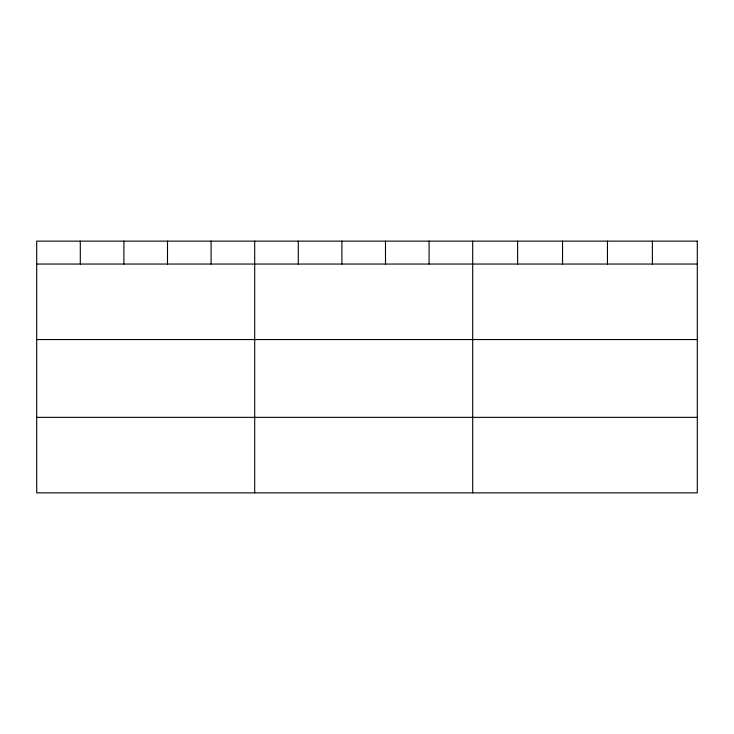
<?xml version="1.0" encoding="UTF-8"?>
<svg xmlns="http://www.w3.org/2000/svg" width="734" height="734" viewBox="0 0 734 734"><rect width="100%" height="100%" fill="white"/><g stroke="black" fill="none" stroke-linecap="round" stroke-linejoin="round"><path stroke-width="1.1" d="M36.7 264.047L697.3 264.047M36.7 339.558L697.3 339.558M36.7 417.352L697.3 417.352M652.379 241.128L652.379 264.047M607.458 241.128L607.458 264.047M562.538 241.128L562.538 264.047M517.617 241.128L517.617 264.047M472.696 241.128L472.696 492.872M429.096 241.128L429.096 264.047M385.497 241.128L385.497 264.047M341.897 241.128L341.897 264.047M298.298 241.128L298.298 264.047M254.698 241.128L254.698 492.872M211.098 241.128L211.098 264.047M167.499 241.128L167.499 264.047M123.899 241.128L123.899 264.047M80.3 241.128L80.3 264.047M697.3 241.128L36.7 241.128L36.7 492.872L697.3 492.872L697.3 241.128"/></g></svg>
